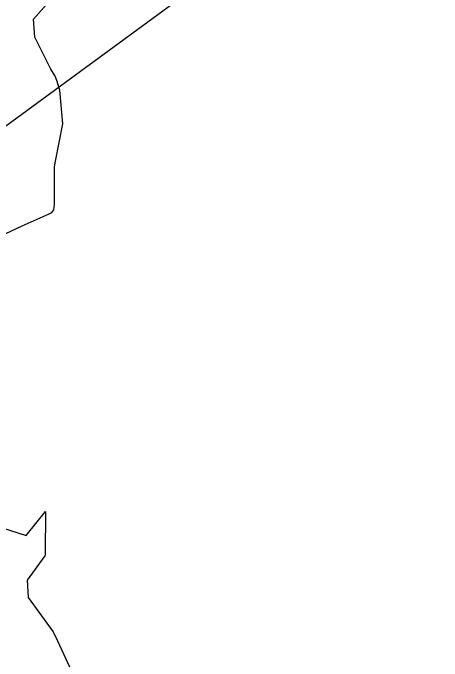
# Model space of a CAD drawing. Header units: metres. Extents: x 298520 to 308411, y 7433745 to 7450750.
# Drawn here: x 301223 to 301242.93, y 7443071.59 to 7443101.67 of the extents above; entities that cross this region are included whole.
import ezdxf

# ---------------------------------------------------------------- set-up
doc = ezdxf.new("R2010")
doc.units = ezdxf.units.M
doc.header["$LTSCALE"] = 10
doc.linetypes.add('CONTINUO', pattern=[0])
doc.linetypes.add('DASHED', pattern=[0.75, 0.5, -0.25])
for name, color, linetype in [('Curvas de Nivel 1m', 11, 'Continuous'), ('Curvas de Nivel 5m', 15, 'Continuous'), ('TEXTO', 45, 'Continuous'), ('Vias Secundárias', 230, 'DASHED')]:
    doc.layers.add(name, color=color, linetype=linetype)

msp = doc.modelspace()

# ---------------------------------------------------------------- linework, layer by layer
at = {"layer": 'Curvas de Nivel 1m', "elevation": 684, "flags": 128}
msp.add_lwpolyline([(301222.666, 7443091.429), (301223.428, 7443091.786), (301224.68, 7443092.348), (301224.805, 7443092.404), (301224.907, 7443092.527), (301224.935, 7443092.776), (301224.929, 7443094.527), (301224.974, 7443094.794), (301225.322, 7443096.521), (301225.183, 7443098.087), (301225.042, 7443098.526), (301224.955, 7443098.727), (301224.758, 7443099.06), (301224.022, 7443100.538), (301223.954, 7443101.37), (301224.791, 7443102.342)], dxfattribs=at)
at = {"layer": 'Curvas de Nivel 5m', "elevation": 685, "flags": 128}
msp.add_lwpolyline([(301222.501, 7443077.765), (301223.621, 7443077.414), (301224.513, 7443078.53), (301224.5, 7443076.53), (301224.482, 7443076.466), (301223.661, 7443075.348), (301223.709, 7443074.538), (301224.453, 7443073.513), (301224.865, 7443072.942), (301225.073, 7443072.521), (301225.623, 7443071.314)], dxfattribs=at)
at = {"layer": 'TEXTO', "linetype": 'CONTINUO'}
msp.add_polyline3d([(301212.383, 7443088.905, 0), (301259.638, 7443123.495, 0)], dxfattribs=at)
at = {"layer": 'Vias Secundárias'}
msp.add_lwpolyline([(301465.55, 7442973.319, 0), (301478.59, 7442967.28, -0.011668)], format="xyb", dxfattribs=at)

doc.saveas('drawing.dxf')
